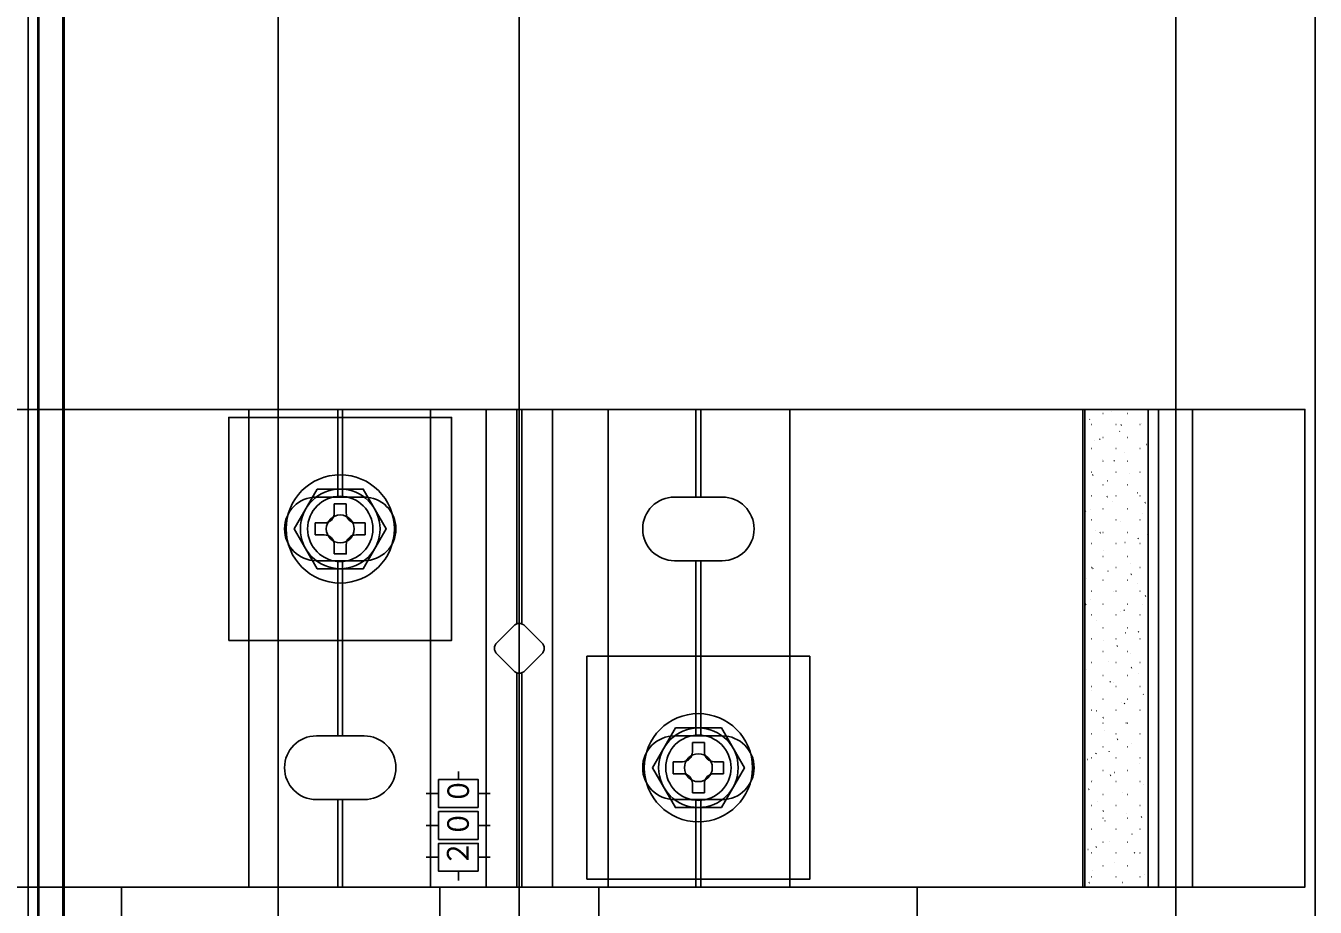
# Model space of a CAD drawing. Units: millimetres, scale not verified. Extents: x -875 to 875, y -1300 to 1294.
# Drawn here: x -255 to -93, y -868.7 to -758 of the extents above; entities that cross this region are included whole.
import ezdxf
from ezdxf.enums import TextEntityAlignment as Align

# ---------------------------------------------------------------- set-up
doc = ezdxf.new("R2010")
doc.units = ezdxf.units.MM
doc.header["$LTSCALE"] = 8
for name, color, linetype in [('0-3_YKK_12', 2, 'Continuous'), ('0-4_YKK_13', 4, 'Continuous'), ('0-7_YSS_K', 3, 'Continuous')]:
    doc.layers.add(name, color=color, linetype=linetype)
doc.styles.add('ＭＳ ゴシック', font='')
doc.styles.get('ＭＳ ゴシック').set_extended_font_data('MS Gothic')

msp = doc.modelspace()

# ---------------------------------------------------------------- linework, layer by layer
at = {"layer": '0-3_YKK_12'}
for p, q in [((-93, -416.15), (-93, -1021.15)), ((-254.7, -581.15), (-254.7, -991.15)), ((-253.5, -581.15), (-253.5, -991.15)), ((-250.2, -581.15), (-250.2, -991.15)), ((-223.3, -581.15), (-223.3, -991.15))]:
    msp.add_line(p, q, dxfattribs=at)
at = {"layer": '0-4_YKK_13'}
for p, q in [((-227, -866.15), (-227, -806.15)), ((-215.8, -817.15), (-215.8, -806.15)), ((-215.2, -817.15), (-215.2, -806.15)), ((-204.15, -866.15), (-204.15, -806.15)), ((-197.15, -866.15), (-197.15, -806.15)), ((-193.3, -806.15), (-193.3, -833.075)), ((-192.7, -833.075), (-192.7, -806.15)), ((-188.85, -866.15), (-188.85, -806.15)), ((-181.85, -866.15), (-181.85, -806.15)), ((-170.8, -817.15), (-170.8, -806.15)), ((-170.2, -817.15), (-170.2, -806.15)), ((-159, -866.15), (-159, -806.15)), ((-122.202, -866.15), (-122.202, -806.15)), ((-121.954, -866.15), (-121.954, -806.15)), ((-119.633, -806.666), (-119.683, -806.666)), ((-118.541, -806.396), (-118.551, -806.4)), ((-116.593, -806.666), (-116.643, -806.666)), ((-112.676, -866.15), (-112.676, -806.15)), ((-108.4, -866.15), (-108.4, -806.15)), ((-121.332, -807.384), (-121.341, -807.388)), ((-121.058, -808.041), (-121.108, -808.041)), ((-118.018, -808.041), (-118.068, -808.041)), ((-117.344, -808.074), (-117.427, -808.13)), ((-114.978, -808.041), (-115.028, -808.041)), ((-114.822, -807.92), (-114.832, -807.923)), ((-120.686, -809.996), (-120.695, -810)), ((-120.033, -809.854), (-120.116, -809.91)), ((-119.633, -809.656), (-119.683, -809.656)), ((-117.565, -808.892), (-117.575, -808.895)), ((-116.593, -809.656), (-116.643, -809.656)), ((-121.058, -811.031), (-121.108, -811.031)), ((-118.018, -811.031), (-118.068, -811.031)), ((-116.967, -811.52), (-116.976, -811.524)), ((-114.978, -811.031), (-115.028, -811.031)), ((-114.176, -810.532), (-114.186, -810.536)), ((-119.71, -812.492), (-119.719, -812.495)), ((-119.633, -812.646), (-119.683, -812.646)), ((-118.228, -812.578), (-118.312, -812.633)), ((-116.593, -812.646), (-116.643, -812.646)), ((-121.058, -814.021), (-121.108, -814.021)), ((-120.917, -814.358), (-121.001, -814.413)), ((-118.018, -814.021), (-118.068, -814.021)), ((-116.321, -814.133), (-116.33, -814.136)), ((-114.978, -814.021), (-115.028, -814.021)), ((-121.854, -816.092), (-121.863, -816.095)), ((-119.633, -815.636), (-119.683, -815.636)), ((-119.111, -815.121), (-119.12, -815.124)), ((-116.593, -815.636), (-116.643, -815.636)), ((-212.5, -817.15), (-218.5, -817.15)), ((-216.25, -818), (-216.25, -819.15)), ((-216.25, -818), (-214.75, -818)), ((-214.75, -819.15), (-214.75, -818)), ((-173.5, -817.15), (-167.5, -817.15)), ((-121.058, -817.011), (-121.108, -817.011)), ((-119.113, -817.081), (-119.196, -817.136)), ((-118.465, -817.733), (-118.474, -817.736)), ((-118.018, -817.011), (-118.068, -817.011)), ((-115.345, -816.628), (-115.354, -816.631)), ((-114.978, -817.011), (-115.028, -817.011)), ((-114.31, -817.82), (-114.393, -817.875)), ((-121.802, -818.861), (-121.885, -818.916)), ((-121.255, -818.721), (-121.264, -818.724)), ((-119.633, -818.626), (-119.683, -818.626)), ((-116.593, -818.626), (-116.643, -818.626)), ((-114.746, -819.257), (-114.755, -819.26)), ((-218.65, -820.4), (-218.65, -821.9)), ((-217.5, -820.4), (-218.65, -820.4)), ((-212.35, -820.4), (-213.5, -820.4)), ((-212.35, -821.9), (-212.35, -820.4)), ((-121.058, -820.001), (-121.108, -820.001)), ((-120.609, -821.333), (-120.618, -821.336)), ((-118.018, -820.001), (-118.068, -820.001)), ((-117.489, -820.228), (-117.498, -820.232)), ((-114.978, -820.001), (-115.028, -820.001)), ((-218.65, -821.9), (-217.5, -821.9)), ((-213.5, -821.9), (-212.35, -821.9)), ((-121.058, -822.991), (-121.108, -822.991)), ((-119.997, -821.584), (-120.08, -821.639)), ((-119.633, -821.616), (-119.683, -821.616)), ((-118.018, -822.991), (-118.068, -822.991)), ((-116.89, -822.857), (-116.899, -822.86)), ((-116.593, -821.616), (-116.643, -821.616)), ((-115.194, -822.323), (-115.278, -822.378)), ((-114.978, -822.991), (-115.028, -822.991)), ((-114.1, -821.869), (-114.109, -821.872)), ((-216.25, -823.15), (-216.25, -824.3)), ((-119.633, -824.606), (-119.683, -824.606)), ((-119.633, -823.828), (-119.642, -823.832)), ((-116.593, -824.606), (-116.643, -824.606)), ((-212.5, -825.15), (-218.5, -825.15)), ((-215.8, -847.15), (-215.8, -825.15)), ((-215.2, -847.15), (-215.2, -825.15)), ((-173.5, -825.15), (-167.5, -825.15)), ((-170.8, -847.15), (-170.8, -825.15)), ((-170.2, -847.15), (-170.2, -825.15)), ((-121.058, -825.981), (-121.108, -825.981)), ((-120.881, -826.087), (-120.965, -826.142)), ((-118.018, -825.981), (-118.068, -825.981)), ((-116.244, -825.469), (-116.253, -825.473)), ((-114.978, -825.981), (-115.028, -825.981)), ((-121.777, -827.429), (-121.787, -827.432)), ((-119.633, -827.596), (-119.683, -827.596)), ((-119.034, -826.457), (-119.044, -826.461)), ((-116.593, -827.596), (-116.643, -827.596)), ((-116.079, -826.826), (-116.162, -826.881)), ((-121.058, -828.971), (-121.108, -828.971)), ((-118.388, -829.07), (-118.398, -829.073)), ((-118.018, -828.971), (-118.068, -828.971)), ((-115.268, -827.965), (-115.277, -827.968)), ((-114.978, -828.971), (-115.028, -828.971)), ((-121.766, -830.59), (-121.849, -830.645)), ((-121.178, -830.058), (-121.188, -830.061)), ((-119.633, -830.586), (-119.683, -830.586)), ((-116.593, -830.586), (-116.643, -830.586)), ((-114.669, -830.593), (-114.679, -830.597)), ((-114.274, -829.549), (-114.357, -829.604)), ((-121.058, -831.961), (-121.108, -831.961)), ((-120.532, -832.67), (-120.542, -832.673)), ((-118.018, -831.961), (-118.068, -831.961)), ((-117.412, -831.565), (-117.422, -831.568)), ((-116.963, -831.329), (-117.047, -831.384)), ((-114.978, -831.961), (-115.028, -831.961)), ((-195.828, -835.443), (-193.707, -833.322)), ((-192.293, -833.322), (-190.172, -835.443)), ((-119.633, -833.576), (-119.683, -833.576)), ((-116.813, -834.194), (-116.823, -834.197)), ((-116.593, -833.576), (-116.643, -833.576)), ((-115.158, -834.052), (-115.242, -834.108)), ((-114.023, -833.206), (-114.032, -833.209)), ((-121.058, -834.951), (-121.108, -834.951)), ((-119.556, -835.165), (-119.566, -835.168)), ((-118.018, -834.951), (-118.068, -834.951)), ((-117.848, -835.832), (-117.931, -835.888)), ((-114.978, -834.951), (-115.028, -834.951)), ((-193.707, -838.979), (-195.828, -836.857)), ((-190.172, -836.857), (-192.293, -838.979)), ((-119.633, -836.566), (-119.683, -836.566)), ((-116.593, -836.566), (-116.643, -836.566)), ((-116.167, -836.806), (-116.177, -836.809)), ((-121.701, -838.765), (-121.71, -838.769)), ((-121.058, -837.941), (-121.108, -837.941)), ((-118.957, -837.794), (-118.967, -837.797)), ((-118.018, -837.941), (-118.068, -837.941)), ((-116.043, -838.556), (-116.126, -838.611)), ((-114.978, -837.941), (-115.028, -837.941)), ((-193.3, -839.226), (-193.3, -866.15)), ((-192.7, -866.15), (-192.7, -839.226)), ((-119.633, -839.556), (-119.683, -839.556)), ((-118.732, -840.336), (-118.815, -840.391)), ((-118.311, -840.406), (-118.321, -840.41)), ((-116.593, -839.556), (-116.643, -839.556)), ((-115.191, -839.301), (-115.201, -839.305)), ((-121.102, -841.394), (-121.111, -841.398)), ((-121.058, -840.931), (-121.108, -840.931)), ((-118.018, -840.931), (-118.068, -840.931)), ((-114.978, -840.931), (-115.028, -840.931)), ((-114.592, -841.93), (-114.602, -841.933)), ((-121.058, -843.921), (-121.108, -843.921)), ((-120.456, -844.006), (-120.465, -844.01)), ((-119.633, -842.546), (-119.683, -842.546)), ((-118.018, -843.921), (-118.068, -843.921)), ((-117.336, -842.902), (-117.345, -842.905)), ((-116.927, -843.059), (-117.011, -843.114)), ((-116.593, -842.546), (-116.643, -842.546)), ((-114.978, -843.921), (-115.028, -843.921)), ((-119.616, -844.839), (-119.7, -844.894)), ((-119.633, -845.536), (-119.683, -845.536)), ((-116.737, -845.53), (-116.746, -845.534)), ((-116.593, -845.536), (-116.643, -845.536)), ((-212.5, -847.15), (-218.5, -847.15)), ((-173.5, -847.15), (-167.5, -847.15)), ((-121.058, -846.911), (-121.108, -846.911)), ((-119.48, -846.502), (-119.489, -846.505)), ((-118.018, -846.911), (-118.068, -846.911)), ((-114.978, -846.911), (-115.028, -846.911)), ((-171.25, -848), (-171.25, -849.15)), ((-171.25, -848), (-169.75, -848)), ((-169.75, -849.15), (-169.75, -848)), ((-119.633, -848.526), (-119.683, -848.526)), ((-117.812, -847.562), (-117.895, -847.617)), ((-116.593, -848.526), (-116.643, -848.526)), ((-116.091, -848.143), (-116.1, -848.146)), ((-173.65, -850.4), (-173.65, -851.9)), ((-172.5, -850.4), (-173.65, -850.4)), ((-167.35, -850.4), (-168.5, -850.4)), ((-167.35, -851.9), (-167.35, -850.4)), ((-121.624, -850.102), (-121.633, -850.105)), ((-121.058, -849.901), (-121.108, -849.901)), ((-120.501, -849.342), (-120.584, -849.397)), ((-118.881, -849.131), (-118.89, -849.134)), ((-118.018, -849.901), (-118.068, -849.901)), ((-114.978, -849.901), (-115.028, -849.901)), ((-200.65, -851.616), (-200.65, -852.65)), ((-173.65, -851.9), (-172.5, -851.9)), ((-168.5, -851.9), (-167.35, -851.9)), ((-119.633, -851.516), (-119.683, -851.516)), ((-118.696, -852.065), (-118.779, -852.12)), ((-118.235, -851.743), (-118.244, -851.746)), ((-116.593, -851.516), (-116.643, -851.516)), ((-115.115, -850.638), (-115.124, -850.641)), ((-171.25, -853.15), (-171.25, -854.3)), ((-121.058, -852.891), (-121.108, -852.891)), ((-121.025, -852.731), (-121.034, -852.734)), ((-118.018, -852.891), (-118.068, -852.891)), ((-114.978, -852.891), (-115.028, -852.891)), ((-114.516, -853.267), (-114.525, -853.27)), ((-212.5, -855.15), (-218.5, -855.15)), ((-215.8, -866.15), (-215.8, -855.15)), ((-215.2, -866.15), (-215.2, -855.15)), ((-204.71, -854.4), (-203.15, -854.4)), ((-198.15, -854.4), (-196.675, -854.4)), ((-173.5, -855.15), (-167.5, -855.15)), ((-170.8, -866.15), (-170.8, -855.15)), ((-170.2, -866.15), (-170.2, -855.15)), ((-121.385, -853.845), (-121.469, -853.9)), ((-120.379, -855.343), (-120.388, -855.346)), ((-119.633, -854.506), (-119.683, -854.506)), ((-117.259, -854.238), (-117.268, -854.242)), ((-116.593, -854.506), (-116.643, -854.506)), ((-121.058, -855.881), (-121.108, -855.881)), ((-119.581, -856.568), (-119.664, -856.624)), ((-118.018, -855.881), (-118.068, -855.881)), ((-116.66, -856.867), (-116.669, -856.87)), ((-114.978, -855.881), (-115.028, -855.881)), ((-204.71, -858.4), (-203.15, -858.4)), ((-198.15, -858.4), (-196.675, -858.4)), ((-119.633, -857.496), (-119.683, -857.496)), ((-119.403, -857.838), (-119.412, -857.842)), ((-116.593, -857.496), (-116.643, -857.496)), ((-114.778, -857.307), (-114.861, -857.363)), ((-121.058, -858.871), (-121.108, -858.871)), ((-118.018, -858.871), (-118.068, -858.871)), ((-116.014, -859.479), (-116.023, -859.483)), ((-114.978, -858.871), (-115.028, -858.871)), ((-121.547, -861.439), (-121.557, -861.442)), ((-121.058, -861.861), (-121.108, -861.861)), ((-120.465, -861.072), (-120.548, -861.127)), ((-119.633, -860.486), (-119.683, -860.486)), ((-118.804, -860.467), (-118.814, -860.471)), ((-118.018, -861.861), (-118.068, -861.861)), ((-116.593, -860.486), (-116.643, -860.486)), ((-115.662, -861.811), (-115.746, -861.866)), ((-114.978, -861.861), (-115.028, -861.861)), ((-204.71, -862.4), (-203.15, -862.4)), ((-198.15, -862.4), (-196.675, -862.4)), ((-119.633, -863.476), (-119.683, -863.476)), ((-118.158, -863.08), (-118.168, -863.083)), ((-116.593, -863.476), (-116.643, -863.476)), ((-115.038, -861.975), (-115.047, -861.978)), ((-200.65, -864.15), (-200.65, -865.321)), ((-121.058, -864.851), (-121.108, -864.851)), ((-120.948, -864.068), (-120.958, -864.071)), ((-118.018, -864.851), (-118.068, -864.851)), ((-114.978, -864.851), (-115.028, -864.851)), ((-114.439, -864.603), (-114.449, -864.607)), ((-113.982, -866.15), (-122.202, -866.15)), ((-121.349, -865.575), (-121.433, -865.63)), ((-117.182, -865.575), (-117.192, -865.578))]:
    msp.add_line(p, q, dxfattribs=at)
for points in [[(-253.35, -575.15), (-250.35, -575.15), (-250.35, -997.15), (-253.35, -997.15)], [(-291.7, -806.15), (-94.3, -806.15), (-94.3, -866.15), (-291.7, -866.15)], [(-229.5, -835.15), (-201.5, -835.15), (-201.5, -807.15), (-229.5, -807.15)], [(-218.387, -816.15), (-221.274, -821.15), (-218.387, -826.15), (-212.613, -826.15), (-209.726, -821.15), (-212.613, -816.15)], [(-184.5, -865.15), (-156.5, -865.15), (-156.5, -837.15), (-184.5, -837.15)], [(-173.387, -846.15), (-176.274, -851.15), (-173.387, -856.15), (-167.613, -856.15), (-164.726, -851.15), (-167.613, -846.15)], [(-198.15, -856.15), (-198.15, -852.65), (-203.15, -852.65), (-203.15, -856.15)], [(-198.15, -860.15), (-198.15, -856.65), (-203.15, -856.65), (-203.15, -860.15)], [(-198.15, -864.15), (-198.15, -860.65), (-203.15, -860.65), (-203.15, -864.15)], [(-243, -866.15), (-203, -866.15), (-203, -906.15), (-243, -906.15)], [(-183, -866.15), (-143, -866.15), (-143, -906.15), (-183, -906.15)]]:
    msp.add_lwpolyline(points, close=True, dxfattribs=at)
for points in [[(-122.202, -806.15), (-113.982, -806.15), (-113.982, -866.15)], [(-216.25, -824.3), (-214.75, -824.3), (-214.75, -823.15)], [(-171.25, -854.3), (-169.75, -854.3), (-169.75, -853.15)]]:
    msp.add_lwpolyline(points, dxfattribs=at)
for centre, radius in [((-215.5, -821.15), 6.8), ((-215.5, -821.15), 5), ((-215.5, -821.15), 4.1), ((-215.5, -821.15), 1.75), ((-170.5, -851.15), 6.8), ((-170.5, -851.15), 5), ((-170.5, -851.15), 4.1), ((-170.5, -851.15), 1.75)]:
    msp.add_circle(centre, radius, dxfattribs=at)
for centre, radius, start, end in [((-218.5, -821.15), 4, 90, 270), ((-212.5, -821.15), 4, 270, 90), ((-173.5, -821.15), 4, 90, 270), ((-167.5, -821.15), 4, 270, 90), ((-217.5, -819.15), 1.25, 270, 0), ((-213.5, -819.15), 1.25, 180, 270), ((-217.5, -823.15), 1.25, 0, 90), ((-213.5, -823.15), 1.25, 90, 180), ((-193, -834.029), 1, 45, 135), ((-195.121, -836.15), 1, 135, 225), ((-190.879, -836.15), 1, 315, 45), ((-193, -838.272), 1, 225, 315), ((-218.5, -851.15), 4, 90, 270), ((-212.5, -851.15), 4, 270, 90), ((-173.5, -851.15), 4, 90, 270), ((-167.5, -851.15), 4, 270, 90), ((-172.5, -849.15), 1.25, 270, 0), ((-168.5, -849.15), 1.25, 180, 270), ((-172.5, -853.15), 1.25, 0, 90), ((-168.5, -853.15), 1.25, 90, 180)]:
    msp.add_arc(centre, radius, start, end, dxfattribs=at)
at = {"layer": '0-7_YSS_K'}
for p, q in [((-193, -1169.15), (-193, -316.15)), ((-110.5, -1031.15), (-110.5, -398.65))]:
    msp.add_line(p, q, dxfattribs=at)

# ---------------------------------------------------------------- texts
at = {"layer": '0-4_YKK_13', "style": 'ＭＳ ゴシック', "width": 0.9}
for s, p in [('０', (-198.51, -855.731)), ('０', (-198.528, -859.868)), ('２', (-198.568, -863.556))]:
    msp.add_text(s, height=2.711, rotation=90, dxfattribs=at).set_placement(p, align=Align.BOTTOM_LEFT)

doc.saveas('drawing.dxf')
